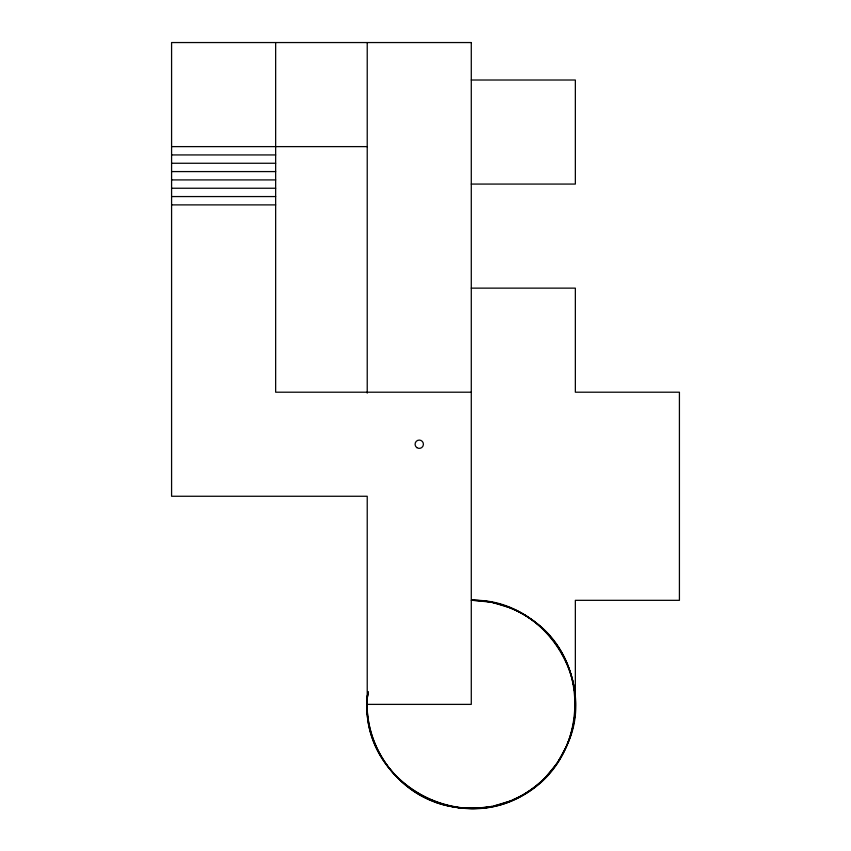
<?xml version="1.0" encoding="UTF-8"?>
<svg xmlns="http://www.w3.org/2000/svg" width="851" height="851" viewBox="0 0 851 851"><rect width="100%" height="100%" fill="white"/><g stroke="black" fill="none" stroke-linecap="round" stroke-linejoin="round"><path stroke-width="1.28" d="M471.284 288.138L575.35 288.138L575.35 392.205L679.417 392.205L679.417 600.327L575.35 600.327L575.35 704.383C575.776 744.561 550.523 783.516 513.61 799.451M530.226 618.624C597.476 662.216 587.062 772.878 509.845 801.046M367.855 692.916C360.994 744.359 398.683 796.504 449.647 806.174M367.951 692.161C361.718 738.455 390.917 786.398 435.031 801.929M567.426 744.21C597.168 679.896 543.385 598.338 472.56 600.338M566.904 745.465L557.809 762.198M557.043 763.326L545.831 777.006M530.226 790.143C567.691 765.145 584.967 714.372 570.096 671.747C556.948 629.974 515.11 599.625 471.284 600.338C491.729 600.285 512.111 606.497 529.099 617.858M544.874 777.974C478.422 847.798 354.005 788.632 368.026 691.65C354.835 777.623 458.232 841.309 529.099 790.919M511.111 800.525C492.229 808.376 471.029 810.46 450.987 806.45M508.579 801.536L494.25 805.886M487.814 807.131L491.591 806.45M471.284 80.015L575.35 80.015L575.35 184.071L471.284 184.071M171.583 146.617L367.228 146.617M171.583 154.935L275.65 154.935M171.583 163.264L275.65 163.264M171.583 171.583L275.65 171.583M171.583 179.912L275.65 179.912M171.583 188.241L275.65 188.241M171.583 196.56L275.65 196.56M171.583 204.889L275.65 204.889M471.284 392.205L275.65 392.205L275.65 42.55M472.645 600.338L490.25 602.072M492.92 602.604L509.845 607.731M511.111 608.242C549.31 623.538 575.85 663.237 575.35 704.383M367.228 42.55L367.228 393.13M491.633 806.705A108.747 106.386 79.5 0 1 431.627 800.121M487.772 806.833A108.832 106.46 -71.7 0 1 434.967 802.11M471.284 42.55L171.583 42.55L171.583 496.261L367.228 496.261L367.228 704.383L471.284 704.383L471.284 42.55M416.809 447.605A4.159 4.159 0 0 0 423.394 444.658A4.159 4.159 0 0 0 417.554 440.435A4.159 4.159 0 0 0 416.809 447.605"/></g></svg>
